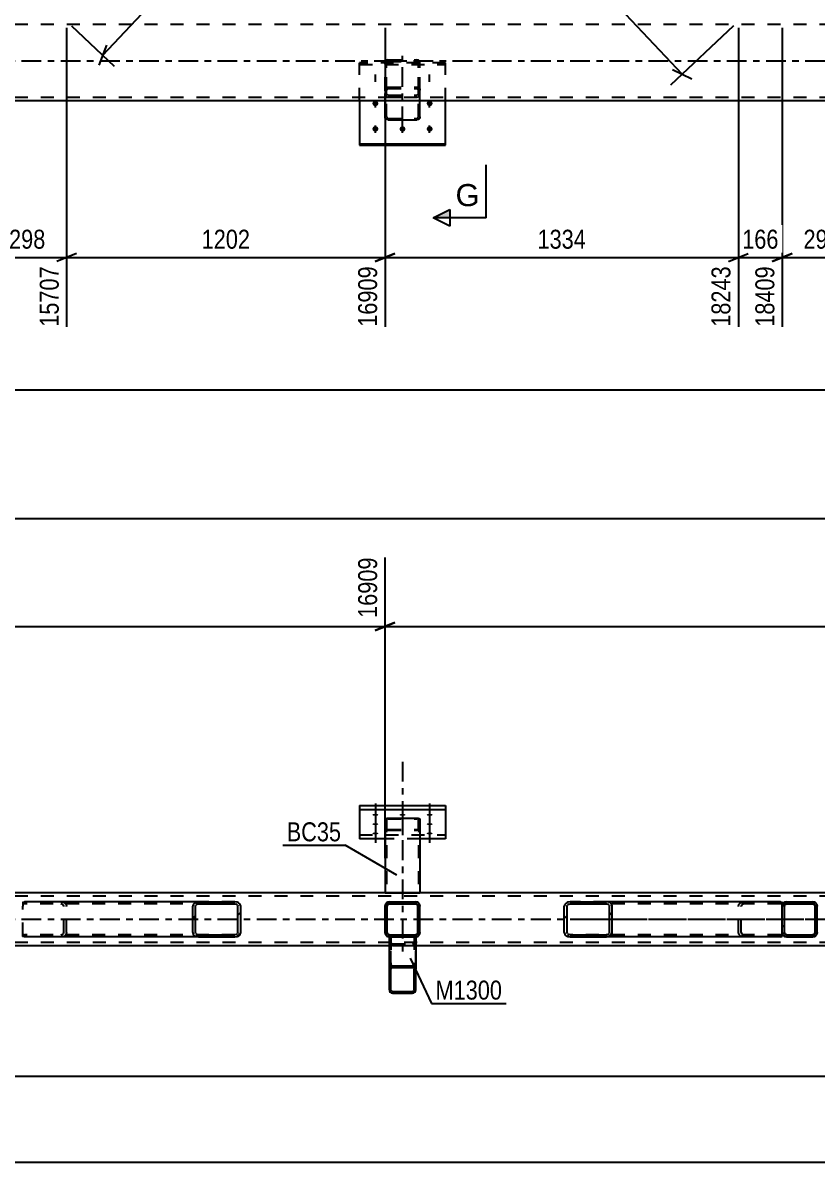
# Model space of a CAD drawing. Header units: millimetres. Extents: x -167 to 1022, y -666 to 175.
# Drawn here: x 581.6 to 701.6, y -293.9 to -121.8 of the extents above; entities that cross this region are included whole.
import ezdxf

# ---------------------------------------------------------------- set-up
doc = ezdxf.new("R2010")
doc.units = ezdxf.units.MM
doc.linetypes.add('DXK_LINE_DOT2', pattern=[3.9198, 1.9599, -1.9599])
doc.linetypes.add('DXK_LINE_DOT3', pattern=[5.9187, 2.979, -0.9799, 0.9799, -0.9799])
doc.styles.add('Arial', font='ARIAL.TTF', dxfattribs={"height": 0.2})
doc.styles.add('Arial Narrow', font='ARIALN.TTF', dxfattribs={"height": 0.2})

# ---------------------------------------------------------------- blocks, each defined once
blk = doc.blocks.new('Part-389677493-53832 - 1175')
at = {"color": 7, "linetype": 'DXK_LINE_DOT3'}
blk.add_line((639, -137.44), (639, -126.82), dxfattribs=at)
at = {"color": 7, "linetype": 'DXK_LINE_DOT2'}
for p, q in [((636.4, -127.75), (636.36, -127.94)), ((636.36, -131.99), (636.36, -127.94)), ((636.36, -127.94), (636.36, -132.54)), ((636.6, -127.94), (636.62, -127.84)), ((636.6, -131.99), (636.6, -127.94)), ((636.6, -132.54), (636.6, -127.94)), ((636.62, -127.84), (636.67, -127.76)), ((636.84, -127.43), (636.66, -127.47)), ((636.67, -127.76), (636.75, -127.71)), ((636.75, -127.71), (636.84, -127.69)), ((636.84, -127.43), (641.16, -127.43)), ((636.84, -127.69), (641.16, -127.69)), ((641.34, -127.47), (641.16, -127.43)), ((641.16, -127.69), (641.25, -127.71)), ((641.25, -127.71), (641.33, -127.76)), ((641.33, -127.76), (641.38, -127.84)), ((641.38, -127.84), (641.4, -127.94)), ((641.4, -131.99), (641.4, -127.94)), ((641.4, -132.54), (641.4, -127.94)), ((641.64, -127.94), (641.6, -127.75)), ((641.64, -131.99), (641.64, -127.94)), ((641.64, -132.54), (641.64, -127.94)), ((636.36, -131.99), (636.4, -131.81)), ((636.36, -136.05), (636.36, -131.99)), ((636.4, -131.81), (636.5, -131.67)), ((636.5, -131.67), (636.66, -131.57)), ((636.62, -131.9), (636.6, -131.99)), ((636.6, -136.05), (636.6, -131.99)), ((636.67, -131.83), (636.62, -131.9)), ((636.66, -131.57), (636.84, -131.54)), ((636.75, -131.78), (636.67, -131.83)), ((636.84, -131.76), (636.75, -131.78)), ((636.84, -131.54), (641.16, -131.54)), ((636.84, -131.76), (641.16, -131.76)), ((641.16, -131.54), (641.34, -131.57)), ((641.25, -131.78), (641.16, -131.76)), ((641.33, -131.83), (641.25, -131.78)), ((641.38, -131.9), (641.33, -131.83)), ((641.34, -131.57), (641.5, -131.67)), ((641.4, -131.99), (641.38, -131.9)), ((641.4, -136.05), (641.4, -131.99)), ((641.5, -131.67), (641.6, -131.81)), ((641.6, -131.81), (641.64, -131.99)), ((641.64, -136.05), (641.64, -131.99)), ((636.36, -133.6), (636.36, -132.54)), ((636.36, -132.54), (636.4, -132.73)), ((636.6, -136.05), (636.6, -132.54)), ((636.62, -132.64), (636.6, -132.54)), ((636.67, -132.72), (636.62, -132.64)), ((636.66, -133.01), (636.84, -133.05)), ((636.75, -132.77), (636.67, -132.72)), ((636.84, -132.79), (636.75, -132.77)), ((636.84, -132.79), (641.16, -132.79)), ((636.84, -133.05), (641.16, -133.05)), ((641.25, -132.77), (641.16, -132.79)), ((641.16, -133.05), (641.34, -133.01)), ((641.33, -132.72), (641.25, -132.77)), ((641.38, -132.64), (641.33, -132.72)), ((641.4, -132.54), (641.38, -132.64)), ((641.4, -136.05), (641.4, -132.54)), ((641.6, -132.73), (641.64, -132.54)), ((641.64, -133.6), (641.64, -132.54)), ((636.6, -136.05), (636.62, -136.13)), ((636.62, -136.13), (636.67, -136.21)), ((636.67, -136.21), (636.75, -136.25)), ((636.75, -136.25), (636.84, -136.27)), ((636.84, -136.27), (641.16, -136.27)), ((641.16, -136.27), (641.25, -136.25)), ((641.25, -136.25), (641.33, -136.21)), ((641.33, -136.21), (641.38, -136.13)), ((641.38, -136.13), (641.4, -136.05))]:
    blk.add_line(p, q, dxfattribs=at)
at = {"color": 2, "linetype": 'Continuous'}
for p, q in [((636.36, -136.05), (636.36, -133.6)), ((641.64, -136.05), (641.64, -133.6)), ((636.4, -136.22), (636.36, -136.05)), ((636.5, -136.36), (636.4, -136.22)), ((636.66, -136.46), (636.5, -136.36)), ((636.84, -136.5), (636.66, -136.46)), ((636.84, -136.5), (641.16, -136.5)), ((641.34, -136.46), (641.16, -136.5)), ((641.5, -136.36), (641.34, -136.46)), ((641.6, -136.22), (641.5, -136.36)), ((641.64, -136.05), (641.6, -136.22))]:
    blk.add_line(p, q, dxfattribs=at)
at = {"color": 7, "linetype": 'DXK_LINE_DOT2'}
for centre, start, end in [((636.86, -127.92), 114.3199, 159.2417), ((641.14, -127.92), 20.7583, 65.68), ((636.86, -132.56), 200.7583, 245.68), ((641.14, -132.56), 294.3199, 339.2417)]:
    blk.add_arc(centre, 0.496, start, end, dxfattribs=at)
blk = doc.blocks.new('Bolt-389677493-53842 - 1175')
at = {"linetype": 'Continuous'}
for points in [[(634.9, -134.43), (634.81, -134.42), (634.72, -134.39), (634.64, -134.35), (634.57, -134.29), (634.52, -134.22), (634.48, -134.14), (634.46, -134.06), (634.46, -133.97), (634.48, -133.89), (634.52, -133.81), (634.57, -133.74), (634.64, -133.68), (634.72, -133.64), (634.81, -133.61), (634.9, -133.6), (634.99, -133.61), (635.08, -133.64), (635.16, -133.68), (635.23, -133.74), (635.28, -133.81), (635.32, -133.89), (635.34, -133.97), (635.34, -134.06), (635.32, -134.14), (635.28, -134.22), (635.23, -134.29), (635.16, -134.35), (635.08, -134.39), (634.99, -134.42)], [(643.1, -134.43), (643.01, -134.42), (642.92, -134.39), (642.84, -134.35), (642.77, -134.29), (642.72, -134.22), (642.68, -134.14), (642.66, -134.06), (642.66, -133.97), (642.68, -133.89), (642.72, -133.81), (642.77, -133.74), (642.84, -133.68), (642.92, -133.64), (643.01, -133.61), (643.1, -133.6), (643.19, -133.61), (643.28, -133.64), (643.36, -133.68), (643.43, -133.74), (643.48, -133.81), (643.52, -133.89), (643.54, -133.97), (643.54, -134.06), (643.52, -134.14), (643.48, -134.22), (643.43, -134.29), (643.36, -134.35), (643.28, -134.39), (643.19, -134.42)], [(634.9, -138.28), (634.81, -138.27), (634.72, -138.25), (634.64, -138.2), (634.57, -138.15), (634.52, -138.08), (634.48, -138), (634.46, -137.91), (634.46, -137.83), (634.48, -137.74), (634.52, -137.66), (634.57, -137.59), (634.64, -137.53), (634.72, -137.49), (634.81, -137.46), (634.9, -137.46), (634.99, -137.46), (635.08, -137.49), (635.16, -137.53), (635.23, -137.59), (635.28, -137.66), (635.32, -137.74), (635.34, -137.83), (635.34, -137.91), (635.32, -138), (635.28, -138.08), (635.23, -138.15), (635.16, -138.2), (635.08, -138.25), (634.99, -138.27)], [(639, -138.28), (638.91, -138.27), (638.82, -138.25), (638.74, -138.2), (638.67, -138.15), (638.62, -138.08), (638.58, -138), (638.56, -137.91), (638.56, -137.83), (638.58, -137.74), (638.62, -137.66), (638.67, -137.59), (638.74, -137.53), (638.82, -137.49), (638.91, -137.46), (639, -137.46), (639.09, -137.46), (639.18, -137.49), (639.26, -137.53), (639.33, -137.59), (639.38, -137.66), (639.42, -137.74), (639.44, -137.83), (639.44, -137.91), (639.42, -138), (639.38, -138.08), (639.33, -138.15), (639.26, -138.2), (639.18, -138.25), (639.09, -138.27)], [(643.1, -138.28), (643.01, -138.27), (642.92, -138.25), (642.84, -138.2), (642.77, -138.15), (642.72, -138.08), (642.68, -138), (642.66, -137.91), (642.66, -137.83), (642.68, -137.74), (642.72, -137.66), (642.77, -137.59), (642.84, -137.53), (642.92, -137.49), (643.01, -137.46), (643.1, -137.46), (643.19, -137.46), (643.28, -137.49), (643.36, -137.53), (643.43, -137.59), (643.48, -137.66), (643.52, -137.74), (643.54, -137.83), (643.54, -137.91), (643.52, -138), (643.48, -138.08), (643.43, -138.15), (643.36, -138.2), (643.28, -138.25), (643.19, -138.27)]]:
    blk.add_hatch(color=1, dxfattribs=at).paths.add_polyline_path(points)
at = {"color": 1, "linetype": 'DXK_LINE_DOT2'}
for p, q in [((634.9, -130.78), (634.9, -129.64)), ((639, -130.78), (639, -129.64)), ((643.1, -130.78), (643.1, -129.64))]:
    blk.add_line(p, q, dxfattribs=at)
at = {"color": 1, "linetype": 'Continuous'}
for p, q in [((634.9, -134.63), (634.9, -133.5)), ((643.1, -134.63), (643.1, -133.5)), ((634.9, -138.48), (634.9, -137.35)), ((639, -138.48), (639, -137.35)), ((643.1, -138.48), (643.1, -137.35))]:
    blk.add_line(p, q, dxfattribs=at)
blk = doc.blocks.new('Part-389677493-1498 - 1175')
at = {"color": 7, "linetype": 'DXK_LINE_DOT2'}
for p, q in [((798, -122.08), (-40, -122.08)), ((798, -133.12), (-40, -133.12))]:
    blk.add_line(p, q, dxfattribs=at)
at = {"color": 7, "linetype": 'DXK_LINE_DOT3'}
blk.add_line((-40, -127.6), (798, -127.6), dxfattribs=at)
at = {"color": 2, "linetype": 'Continuous'}
blk.add_line((793.2, -133.6), (235.15, -133.6), dxfattribs=at)
blk = doc.blocks.new('Part-389677493-53833 - 1175')
at = {"color": 7, "linetype": 'DXK_LINE_DOT2'}
for p, q in [((645.5, -127.91), (632.5, -127.91)), ((632.5, -127.91), (632.5, -128.13)), ((632.5, -133.6), (632.5, -127.91)), ((632.5, -128.13), (645.5, -128.13)), ((645.5, -128.13), (645.5, -127.91)), ((645.5, -133.6), (645.5, -127.91))]:
    blk.add_line(p, q, dxfattribs=at)
at = {"color": 2, "linetype": 'Continuous'}
for p, q in [((632.5, -133.6), (632.5, -140.34)), ((645.5, -140.34), (645.5, -133.6)), ((632.5, -140.12), (645.5, -140.12)), ((632.5, -140.34), (645.5, -140.34))]:
    blk.add_line(p, q, dxfattribs=at)
blk = doc.blocks.new('Part-389677493-41470 - 41460')
at = {"linetype": 'Continuous'}
h = blk.add_hatch(dxfattribs=at)
h.set_pattern_fill('', scale=0.7, style=0, pattern_type=0)
h.set_pattern_definition([(45, (614.019, -259.805), (-1.57154, 1.57154), [])])
h.paths.add_polyline_path([(613.68, -259.85), (614.02, -259.8), (614.3, -259.67), (614.49, -259.46), (614.56, -259.21), (614.56, -255.21), (614.49, -254.97), (614.3, -254.76), (614.02, -254.62), (613.68, -254.57), (608.19, -254.57), (607.86, -254.62), (607.57, -254.76), (607.38, -254.97), (607.31, -255.21), (607.31, -259.21), (607.38, -259.46), (607.57, -259.67), (607.86, -259.8), (608.19, -259.85)])
h.paths.add_polyline_path([(608.02, -259.51), (607.88, -259.44), (607.79, -259.34), (607.75, -259.21), (607.75, -255.21), (607.79, -255.09), (607.88, -254.99), (608.02, -254.92), (608.19, -254.89), (613.68, -254.89), (613.85, -254.92), (613.99, -254.99), (614.09, -255.09), (614.12, -255.21), (614.12, -259.21), (614.09, -259.34), (613.99, -259.44), (613.85, -259.51), (613.68, -259.53), (608.19, -259.53)])
at = {"color": 2, "linetype": 'Continuous'}
for p, q in [((581.64, -254.61), (581.9, -254.57)), ((581.64, -254.61), (581.64, -255.21)), ((608.19, -254.57), (581.9, -254.57)), ((608.19, -254.57), (607.86, -254.62)), ((608.19, -254.57), (613.68, -254.57)), ((614.02, -254.62), (613.68, -254.57)), ((607.38, -254.97), (607.31, -255.21)), ((607.31, -259.21), (607.31, -255.21)), ((607.75, -255.21), (607.79, -255.09)), ((607.75, -259.21), (607.75, -255.21)), ((608.02, -254.92), (608.19, -254.89)), ((608.19, -254.89), (613.68, -254.89)), ((613.68, -254.89), (613.85, -254.92)), ((614.09, -255.09), (614.12, -255.21)), ((614.12, -259.21), (614.12, -255.21)), ((614.56, -255.21), (614.49, -254.97)), ((614.56, -259.21), (614.56, -255.21)), ((581.64, -259.8), (581.64, -259.21)), ((607.31, -259.21), (607.38, -259.46)), ((607.79, -259.34), (607.75, -259.21)), ((608.19, -259.53), (608.02, -259.51)), ((608.19, -259.53), (613.68, -259.53)), ((613.85, -259.51), (613.68, -259.53)), ((614.12, -259.21), (614.09, -259.34)), ((614.49, -259.46), (614.56, -259.21)), ((581.64, -259.82), (581.64, -259.8)), ((581.9, -259.85), (581.64, -259.82)), ((608.19, -259.85), (581.9, -259.85)), ((607.86, -259.8), (608.19, -259.85)), ((608.19, -259.85), (613.68, -259.85)), ((613.68, -259.85), (614.02, -259.8))]:
    blk.add_line(p, q, dxfattribs=at)
at = {"color": 7, "linetype": 'DXK_LINE_DOT2'}
for p, q in [((581.64, -254.61), (581.64, -254.96)), ((587.39, -254.57), (587.73, -254.62)), ((613.68, -254.57), (608.19, -254.57)), ((581.73, -254.92), (581.64, -254.96)), ((581.64, -259.67), (581.64, -255.21)), ((581.9, -254.89), (581.73, -254.92)), ((613.68, -254.89), (581.9, -254.89)), ((587.56, -254.92), (587.39, -254.89)), ((587.83, -255.21), (587.8, -255.09)), ((587.83, -259.21), (587.83, -255.21)), ((588.2, -254.97), (588.27, -255.21)), ((588.27, -259.21), (588.27, -255.21)), ((581.64, -259.47), (581.73, -259.51)), ((581.73, -259.51), (581.9, -259.53)), ((613.68, -259.53), (581.9, -259.53)), ((587.39, -259.53), (587.56, -259.51)), ((587.8, -259.34), (587.83, -259.21)), ((588.27, -259.21), (588.2, -259.46)), ((587.73, -259.8), (587.39, -259.85)), ((613.68, -259.85), (608.19, -259.85))]:
    blk.add_line(p, q, dxfattribs=at)
for centre, radius, start, end in [((587.52, -255.4), 0.802, 32.4104, 75.4453), ((587.46, -255.31), 0.401, 32.4104, 75.4453), ((587.46, -259.12), 0.401, 284.5547, 327.5896), ((587.52, -259.03), 0.802, 284.5547, 327.5896)]:
    blk.add_arc(centre, radius, start, end, dxfattribs=at)
at = {"color": 2, "linetype": 'Continuous'}
for centre, radius, start, end in [((608.06, -255.4), 0.802, 104.5547, 147.5896), ((613.82, -255.4), 0.802, 32.4104, 75.4453), ((608.12, -255.31), 0.401, 104.5547, 147.5896), ((613.75, -255.31), 0.401, 32.4104, 75.4453), ((608.06, -259.03), 0.802, 212.4104, 255.4453), ((608.12, -259.12), 0.401, 212.4104, 255.4453), ((613.75, -259.12), 0.401, 284.5547, 327.5896), ((613.82, -259.03), 0.802, 284.5547, 327.5896)]:
    blk.add_arc(centre, radius, start, end, dxfattribs=at)
blk = doc.blocks.new('Part-389677493-41483 - 41460')
at = {"linetype": 'Continuous'}
h = blk.add_hatch(dxfattribs=at)
h.set_pattern_fill('', scale=0.7, style=0, pattern_type=0)
h.set_pattern_definition([(45, (701.2462, -259.805), (-1.57154, 1.57154), [])])
h.paths.add_polyline_path([(701, -259.85), (701.25, -259.8), (701.45, -259.67), (701.59, -259.46), (701.64, -259.21), (701.64, -255.21), (701.59, -254.97), (701.45, -254.76), (701.25, -254.62), (701, -254.57), (697, -254.57), (696.76, -254.62), (696.55, -254.76), (696.41, -254.97), (696.36, -255.21), (696.36, -259.21), (696.41, -259.46), (696.55, -259.67), (696.76, -259.8), (697, -259.85)])
h.paths.add_polyline_path([(696.88, -259.51), (696.78, -259.44), (696.71, -259.34), (696.68, -259.21), (696.68, -255.21), (696.71, -255.09), (696.78, -254.99), (696.88, -254.92), (697, -254.89), (701, -254.89), (701.12, -254.92), (701.23, -254.99), (701.3, -255.09), (701.32, -255.21), (701.32, -259.21), (701.3, -259.34), (701.23, -259.44), (701.12, -259.51), (701, -259.53), (697, -259.53)])
at = {"color": 7, "linetype": 'DXK_LINE_DOT2'}
for p, q in [((696.76, -254.62), (697, -254.57)), ((697, -254.57), (701, -254.57)), ((701, -254.57), (701.25, -254.62)), ((696.36, -255.21), (696.41, -254.97)), ((696.36, -259.21), (696.36, -255.21)), ((696.71, -255.09), (696.68, -255.21)), ((696.68, -259.21), (696.68, -255.21)), ((697, -254.89), (696.88, -254.92)), ((697, -254.89), (701, -254.89)), ((701.12, -254.92), (701, -254.89)), ((701.32, -255.21), (701.3, -255.09)), ((701.32, -259.21), (701.32, -255.21)), ((701.59, -254.97), (701.64, -255.21)), ((701.64, -259.21), (701.64, -255.21)), ((696.41, -259.46), (696.36, -259.21)), ((696.68, -259.21), (696.71, -259.34)), ((696.88, -259.51), (697, -259.53)), ((697, -259.53), (701, -259.53)), ((701, -259.53), (701.12, -259.51)), ((701.3, -259.34), (701.32, -259.21)), ((701.64, -259.21), (701.59, -259.46)), ((697, -259.85), (696.76, -259.8)), ((697, -259.85), (701, -259.85)), ((701.25, -259.8), (701, -259.85))]:
    blk.add_line(p, q, dxfattribs=at)
at = {"color": 2, "linetype": 'Continuous'}
for p, q in [((697, -254.57), (696.76, -254.62)), ((697, -254.57), (701, -254.57)), ((701.25, -254.62), (701, -254.57)), ((696.41, -254.97), (696.36, -255.21)), ((696.36, -259.21), (696.36, -255.21)), ((696.68, -255.21), (696.71, -255.09)), ((696.68, -259.21), (696.68, -255.21)), ((696.88, -254.92), (697, -254.89)), ((697, -254.89), (701, -254.89)), ((701, -254.89), (701.12, -254.92)), ((701.3, -255.09), (701.32, -255.21)), ((701.32, -259.21), (701.32, -255.21)), ((701.64, -255.21), (701.59, -254.97)), ((701.64, -259.21), (701.64, -255.21)), ((696.36, -259.21), (696.41, -259.46)), ((696.71, -259.34), (696.68, -259.21)), ((697, -259.53), (696.88, -259.51)), ((697, -259.53), (701, -259.53)), ((701.12, -259.51), (701, -259.53)), ((701.32, -259.21), (701.3, -259.34)), ((701.59, -259.46), (701.64, -259.21)), ((696.76, -259.8), (697, -259.85)), ((697, -259.85), (701, -259.85)), ((701, -259.85), (701.25, -259.8))]:
    blk.add_line(p, q, dxfattribs=at)
at = {"color": 7, "linetype": 'DXK_LINE_DOT2'}
for centre, radius, start, end in [((697, -255.21), 0.64, 112.5, 157.5), ((701, -255.21), 0.64, 22.5, 67.5), ((697, -255.21), 0.32, 112.5, 157.5), ((701, -255.21), 0.32, 22.5, 67.5), ((697, -259.21), 0.64, 202.5, 247.5), ((697, -259.21), 0.32, 202.5, 247.5), ((701, -259.21), 0.32, 292.5, 337.5), ((701, -259.21), 0.64, 292.5, 337.5)]:
    blk.add_arc(centre, radius, start, end, dxfattribs=at)
at = {"color": 2, "linetype": 'Continuous'}
for centre, radius, start, end in [((697, -255.21), 0.64, 112.5, 157.5), ((701, -255.21), 0.64, 22.5, 67.5), ((697, -255.21), 0.32, 112.5, 157.5), ((701, -255.21), 0.32, 22.5, 67.5), ((697, -259.21), 0.64, 202.5, 247.5), ((697, -259.21), 0.32, 202.5, 247.5), ((701, -259.21), 0.32, 292.5, 337.5), ((701, -259.21), 0.64, 292.5, 337.5)]:
    blk.add_arc(centre, radius, start, end, dxfattribs=at)
blk = doc.blocks.new('Part-389677493-41490 - 41460')
at = {"linetype": 'Continuous'}
h = blk.add_hatch(dxfattribs=at)
h.set_pattern_fill('', scale=0.7, style=0, pattern_type=0)
h.set_pattern_definition([(45, (670.147, -259.805), (-1.57154, 1.57154), [])])
h.paths.add_polyline_path([(669.81, -259.85), (670.15, -259.8), (670.43, -259.67), (670.62, -259.46), (670.69, -259.21), (670.69, -255.21), (670.62, -254.97), (670.43, -254.76), (670.15, -254.62), (669.81, -254.57), (664.32, -254.57), (663.98, -254.62), (663.7, -254.76), (663.51, -254.97), (663.44, -255.21), (663.44, -259.21), (663.51, -259.46), (663.7, -259.67), (663.98, -259.8), (664.32, -259.85)])
h.paths.add_polyline_path([(664.15, -259.51), (664.01, -259.44), (663.91, -259.34), (663.88, -259.21), (663.88, -255.21), (663.91, -255.09), (664.01, -254.99), (664.15, -254.92), (664.32, -254.89), (669.81, -254.89), (669.98, -254.92), (670.12, -254.99), (670.22, -255.09), (670.25, -255.21), (670.25, -259.21), (670.22, -259.34), (670.12, -259.44), (669.98, -259.51), (669.81, -259.53), (664.32, -259.53)])
at = {"color": 2, "linetype": 'Continuous'}
for p, q in [((664.32, -254.57), (663.98, -254.62)), ((664.32, -254.57), (669.81, -254.57)), ((696.1, -254.57), (669.81, -254.57)), ((670.15, -254.62), (669.81, -254.57)), ((696.1, -254.57), (696.36, -254.61)), ((696.36, -254.61), (696.36, -254.62)), ((696.36, -254.62), (696.36, -254.76)), ((663.51, -254.97), (663.44, -255.21)), ((663.44, -259.21), (663.44, -255.21)), ((663.88, -255.21), (663.91, -255.09)), ((663.88, -259.21), (663.88, -255.21)), ((664.15, -254.92), (664.32, -254.89)), ((664.32, -254.89), (669.81, -254.89)), ((669.81, -254.89), (669.98, -254.92)), ((670.22, -255.09), (670.25, -255.21)), ((670.25, -259.21), (670.25, -255.21)), ((670.69, -255.21), (670.62, -254.97)), ((670.69, -259.21), (670.69, -255.21)), ((696.36, -254.76), (696.36, -255.21)), ((663.44, -259.21), (663.51, -259.46)), ((663.91, -259.34), (663.88, -259.21)), ((664.32, -259.53), (664.15, -259.51)), ((664.32, -259.53), (669.81, -259.53)), ((669.98, -259.51), (669.81, -259.53)), ((670.25, -259.21), (670.22, -259.34)), ((670.62, -259.46), (670.69, -259.21)), ((696.36, -259.82), (696.36, -259.21)), ((663.98, -259.8), (664.32, -259.85)), ((664.32, -259.85), (669.81, -259.85)), ((669.81, -259.85), (670.15, -259.8)), ((696.1, -259.85), (669.81, -259.85)), ((696.1, -259.85), (696.36, -259.82))]:
    blk.add_line(p, q, dxfattribs=at)
at = {"color": 7, "linetype": 'DXK_LINE_DOT2'}
for p, q in [((669.81, -254.57), (664.32, -254.57)), ((690.28, -254.62), (690.61, -254.57)), ((696.1, -254.89), (664.32, -254.89)), ((689.73, -255.21), (689.8, -254.97)), ((689.73, -259.21), (689.73, -255.21)), ((690.21, -255.09), (690.17, -255.21)), ((690.17, -259.21), (690.17, -255.21)), ((690.61, -254.89), (690.45, -254.92)), ((696.27, -254.92), (696.1, -254.89)), ((696.36, -254.96), (696.27, -254.92)), ((696.36, -254.76), (696.36, -254.96)), ((696.36, -259.21), (696.36, -254.97)), ((696.1, -259.53), (664.32, -259.53)), ((689.8, -259.46), (689.73, -259.21)), ((690.17, -259.21), (690.21, -259.34)), ((690.45, -259.51), (690.61, -259.53)), ((696.1, -259.53), (696.27, -259.51)), ((696.27, -259.51), (696.36, -259.47)), ((669.81, -259.85), (664.32, -259.85)), ((690.61, -259.85), (690.28, -259.8))]:
    blk.add_line(p, q, dxfattribs=at)
at = {"color": 7, "linetype": 'DXK_LINE_DOT3'}
blk.add_line((667.07, -257.21), (700.21, -257.21), dxfattribs=at)
at = {"color": 2, "linetype": 'Continuous'}
for centre, radius, start, end in [((664.19, -255.4), 0.802, 104.5547, 147.5896), ((669.95, -255.4), 0.802, 32.4104, 75.4453), ((664.25, -255.31), 0.401, 104.5547, 147.5896), ((669.88, -255.31), 0.401, 32.4104, 75.4453), ((664.19, -259.03), 0.802, 212.4104, 255.4453), ((664.25, -259.12), 0.401, 212.4104, 255.4453), ((669.88, -259.12), 0.401, 284.5547, 327.5896), ((669.95, -259.03), 0.802, 284.5547, 327.5896)]:
    blk.add_arc(centre, radius, start, end, dxfattribs=at)
at = {"color": 7, "linetype": 'DXK_LINE_DOT2'}
for centre, radius, start, end in [((690.48, -255.4), 0.802, 104.5547, 147.5896), ((690.55, -255.31), 0.401, 104.5547, 147.5896), ((690.48, -259.03), 0.802, 212.4104, 255.4453), ((690.55, -259.12), 0.401, 212.4104, 255.4453)]:
    blk.add_arc(centre, radius, start, end, dxfattribs=at)
blk = doc.blocks.new('Part-389677493-41557 - 41460')
at = {"linetype": 'Continuous'}
h = blk.add_hatch(dxfattribs=at)
h.set_pattern_fill('', scale=0.7, style=0, pattern_type=0)
h.set_pattern_definition([(45, (641.2454, -259.805), (-1.57154, 1.57154), [])])
h.paths.add_polyline_path([(641, -259.85), (641.25, -259.8), (641.45, -259.67), (641.59, -259.46), (641.64, -259.21), (641.64, -255.21), (641.59, -254.97), (641.45, -254.76), (641.25, -254.62), (641, -254.57), (637, -254.57), (636.76, -254.62), (636.55, -254.76), (636.41, -254.97), (636.36, -255.21), (636.36, -259.21), (636.41, -259.46), (636.55, -259.67), (636.76, -259.8), (637, -259.85)])
h.paths.add_polyline_path([(636.88, -259.51), (636.77, -259.44), (636.7, -259.34), (636.68, -259.21), (636.68, -255.21), (636.7, -255.09), (636.77, -254.99), (636.88, -254.92), (637, -254.89), (641, -254.89), (641.12, -254.92), (641.23, -254.99), (641.3, -255.09), (641.32, -255.21), (641.32, -259.21), (641.3, -259.34), (641.23, -259.44), (641.12, -259.51), (641, -259.53), (637, -259.53)])
at = {"color": 7, "linetype": 'DXK_LINE_DOT2'}
for p, q in [((636.76, -254.62), (637, -254.57)), ((637, -254.57), (641, -254.57)), ((641, -254.57), (641.25, -254.62)), ((636.36, -255.21), (636.41, -254.97)), ((636.36, -259.21), (636.36, -255.21)), ((636.7, -255.09), (636.68, -255.21)), ((636.68, -259.21), (636.68, -255.21)), ((637, -254.89), (636.88, -254.92)), ((637, -254.89), (641, -254.89)), ((641.12, -254.92), (641, -254.89)), ((641.32, -255.21), (641.3, -255.09)), ((641.32, -259.21), (641.32, -255.21)), ((641.59, -254.97), (641.64, -255.21)), ((641.64, -259.21), (641.64, -255.21)), ((636.41, -259.46), (636.36, -259.21)), ((636.68, -259.21), (636.7, -259.34)), ((636.88, -259.51), (637, -259.53)), ((637, -259.53), (641, -259.53)), ((641, -259.53), (641.12, -259.51)), ((641.3, -259.34), (641.32, -259.21)), ((641.64, -259.21), (641.59, -259.46)), ((637, -259.85), (636.76, -259.8)), ((641, -259.85), (637, -259.85)), ((641.25, -259.8), (641, -259.85))]:
    blk.add_line(p, q, dxfattribs=at)
at = {"color": 2, "linetype": 'Continuous'}
for p, q in [((637, -254.57), (636.76, -254.62)), ((637, -254.57), (641, -254.57)), ((641.25, -254.62), (641, -254.57)), ((636.41, -254.97), (636.36, -255.21)), ((636.36, -259.21), (636.36, -255.21)), ((636.68, -255.21), (636.7, -255.09)), ((636.68, -259.21), (636.68, -255.21)), ((636.88, -254.92), (637, -254.89)), ((637, -254.89), (641, -254.89)), ((641, -254.89), (641.12, -254.92)), ((641.3, -255.09), (641.32, -255.21)), ((641.32, -259.21), (641.32, -255.21)), ((641.64, -255.21), (641.59, -254.97)), ((641.64, -259.21), (641.64, -255.21)), ((636.36, -259.21), (636.41, -259.46)), ((636.7, -259.34), (636.68, -259.21)), ((637, -259.53), (636.88, -259.51)), ((637, -259.53), (641, -259.53)), ((641.12, -259.51), (641, -259.53)), ((641.32, -259.21), (641.3, -259.34)), ((641.59, -259.46), (641.64, -259.21)), ((636.76, -259.8), (637, -259.85)), ((637, -259.85), (641, -259.85)), ((641, -259.85), (641.25, -259.8))]:
    blk.add_line(p, q, dxfattribs=at)
at = {"color": 7, "linetype": 'DXK_LINE_DOT2'}
for centre, radius, start, end in [((637, -255.21), 0.64, 112.5, 157.5), ((641, -255.21), 0.64, 22.5, 67.5), ((637, -255.21), 0.32, 112.5, 157.5), ((641, -255.21), 0.32, 22.5, 67.5), ((637, -259.21), 0.64, 202.5, 247.5), ((637, -259.21), 0.32, 202.5, 247.5), ((641, -259.21), 0.32, 292.5, 337.5), ((641, -259.21), 0.64, 292.5, 337.5)]:
    blk.add_arc(centre, radius, start, end, dxfattribs=at)
at = {"color": 2, "linetype": 'Continuous'}
for centre, radius, start, end in [((637, -255.21), 0.64, 112.5, 157.5), ((641, -255.21), 0.64, 22.5, 67.5), ((637, -255.21), 0.32, 112.5, 157.5), ((641, -255.21), 0.32, 22.5, 67.5), ((637, -259.21), 0.64, 202.5, 247.5), ((637, -259.21), 0.32, 202.5, 247.5), ((641, -259.21), 0.32, 292.5, 337.5), ((641, -259.21), 0.64, 292.5, 337.5)]:
    blk.add_arc(centre, radius, start, end, dxfattribs=at)
blk = doc.blocks.new('Part-389677493-41572 - 41460')
at = {"color": 7, "linetype": 'DXK_LINE_DOT2'}
for p, q in [((798, -253.69), (-40, -253.69)), ((798, -260.73), (-40, -260.73)), ((641.01, -261.21), (637.01, -261.21))]:
    blk.add_line(p, q, dxfattribs=at)
at = {"color": 2, "linetype": 'Continuous'}
for p, q in [((793.2, -253.21), (-35.2, -253.21)), ((637.01, -261.21), (461, -261.21)), ((793.2, -261.21), (641.01, -261.21))]:
    blk.add_line(p, q, dxfattribs=at)
at = {"color": 7, "linetype": 'DXK_LINE_DOT3'}
blk.add_line((-40, -257.21), (798, -257.21), dxfattribs=at)
blk = doc.blocks.new('Part-389677493-53855 - 41460')
at = {"color": 7, "linetype": 'DXK_LINE_DOT3'}
blk.add_line((639, -233.44), (639, -262.61), dxfattribs=at)
at = {"color": 2, "linetype": 'Continuous'}
for p, q in [((636.36, -242.1), (636.4, -242.04)), ((636.36, -242.1), (636.36, -253.21)), ((636.4, -242.04), (636.5, -241.98)), ((636.5, -241.98), (636.66, -241.95)), ((636.66, -241.95), (636.84, -241.94)), ((636.84, -241.94), (641.16, -241.94)), ((641.16, -241.94), (641.34, -241.95)), ((641.34, -241.95), (641.5, -241.98)), ((641.5, -241.98), (641.6, -242.04)), ((641.6, -242.04), (641.64, -242.1)), ((641.64, -242.1), (641.64, -253.21)), ((636.36, -253.21), (641.64, -253.21))]:
    blk.add_line(p, q, dxfattribs=at)
at = {"color": 7, "linetype": 'DXK_LINE_DOT2'}
for p, q in [((636.36, -243.58), (636.36, -242.1)), ((636.62, -242.07), (636.6, -242.1)), ((636.6, -243.58), (636.6, -242.1)), ((636.6, -242.1), (636.6, -253.21)), ((636.67, -242.04), (636.62, -242.07)), ((636.75, -242.02), (636.67, -242.04)), ((636.84, -242.02), (636.75, -242.02)), ((636.84, -242.02), (641.16, -242.02)), ((641.25, -242.02), (641.16, -242.02)), ((641.33, -242.04), (641.25, -242.02)), ((641.38, -242.07), (641.33, -242.04)), ((641.4, -242.1), (641.38, -242.07)), ((641.4, -243.58), (641.4, -242.1)), ((641.4, -242.1), (641.4, -253.21)), ((641.64, -243.58), (641.64, -242.1)), ((636.4, -243.64), (636.36, -243.58)), ((636.5, -243.69), (636.4, -243.64)), ((636.66, -243.73), (636.5, -243.69)), ((636.6, -243.58), (636.62, -243.61)), ((636.62, -243.61), (636.67, -243.63)), ((636.84, -243.74), (636.66, -243.73)), ((636.67, -243.63), (636.75, -243.65)), ((636.75, -243.65), (636.84, -243.66)), ((636.84, -243.66), (641.16, -243.66)), ((636.84, -243.74), (641.16, -243.74)), ((641.16, -243.66), (641.25, -243.65)), ((641.34, -243.73), (641.16, -243.74)), ((641.25, -243.65), (641.33, -243.63)), ((641.33, -243.63), (641.34, -243.63)), ((641.34, -243.63), (641.38, -243.61)), ((641.5, -243.69), (641.34, -243.73)), ((641.38, -243.61), (641.4, -243.58)), ((641.6, -243.64), (641.5, -243.69)), ((641.64, -243.58), (641.6, -243.64)), ((641.38, -253.21), (641.34, -253.21)), ((641.38, -253.21), (641.34, -253.21)), ((641.4, -253.21), (641.38, -253.21)), ((641.38, -253.21), (641.4, -253.21))]:
    blk.add_line(p, q, dxfattribs=at)
blk = doc.blocks.new('Part-389677493-53856 - 41460')
at = {"color": 2, "linetype": 'Continuous'}
for p, q in [((632.5, -240.01), (645.5, -240.01)), ((632.5, -240.01), (632.5, -245.06)), ((632.5, -240.61), (645.5, -240.61)), ((645.5, -240.01), (645.5, -245.06)), ((636.36, -245.06), (632.5, -245.06)), ((645.5, -245.06), (641.64, -245.06))]:
    blk.add_line(p, q, dxfattribs=at)
at = {"color": 7, "linetype": 'DXK_LINE_DOT2'}
for p, q in [((632.5, -244.46), (645.5, -244.46)), ((636.4, -245.06), (636.36, -245.06)), ((641.64, -245.06), (636.4, -245.06))]:
    blk.add_line(p, q, dxfattribs=at)
blk = doc.blocks.new('Bolt-389677493-53865 - 41460')
at = {"linetype": 'Continuous'}
for points in [[(634.9, -241.29), (634.99, -241.29), (635.08, -241.3), (635.16, -241.31), (635.23, -241.33), (635.28, -241.36), (635.32, -241.39), (635.34, -241.42), (635.34, -241.45), (635.32, -241.48), (635.28, -241.51), (635.23, -241.54), (635.16, -241.56), (635.08, -241.57), (634.99, -241.58), (634.9, -241.59), (634.81, -241.58), (634.72, -241.57), (634.64, -241.56), (634.57, -241.54), (634.52, -241.51), (634.48, -241.48), (634.46, -241.45), (634.46, -241.42), (634.48, -241.39), (634.52, -241.36), (634.57, -241.33), (634.64, -241.31), (634.72, -241.3), (634.81, -241.29)], [(639, -241.29), (639.09, -241.29), (639.18, -241.3), (639.26, -241.31), (639.33, -241.33), (639.38, -241.36), (639.42, -241.39), (639.44, -241.42), (639.44, -241.45), (639.42, -241.48), (639.38, -241.51), (639.33, -241.54), (639.26, -241.56), (639.18, -241.57), (639.09, -241.58), (639, -241.59), (638.91, -241.58), (638.82, -241.57), (638.74, -241.56), (638.67, -241.54), (638.62, -241.51), (638.58, -241.48), (638.56, -241.45), (638.56, -241.42), (638.58, -241.39), (638.62, -241.36), (638.67, -241.33), (638.74, -241.31), (638.82, -241.3), (638.91, -241.29)], [(643.1, -241.29), (643.19, -241.29), (643.28, -241.3), (643.36, -241.31), (643.43, -241.33), (643.48, -241.36), (643.52, -241.39), (643.54, -241.42), (643.54, -241.45), (643.52, -241.48), (643.48, -241.51), (643.43, -241.54), (643.36, -241.56), (643.28, -241.57), (643.19, -241.58), (643.1, -241.59), (643.01, -241.58), (642.92, -241.57), (642.84, -241.56), (642.77, -241.54), (642.72, -241.51), (642.68, -241.48), (642.66, -241.45), (642.66, -241.42), (642.68, -241.39), (642.72, -241.36), (642.77, -241.33), (642.84, -241.31), (642.92, -241.3), (643.01, -241.29)], [(634.9, -242.69), (634.99, -242.69), (635.08, -242.7), (635.16, -242.72), (635.23, -242.74), (635.28, -242.76), (635.32, -242.79), (635.34, -242.82), (635.34, -242.85), (635.32, -242.88), (635.28, -242.91), (635.23, -242.94), (635.16, -242.96), (635.08, -242.98), (634.99, -242.99), (634.9, -242.99), (634.81, -242.99), (634.72, -242.98), (634.64, -242.96), (634.57, -242.94), (634.52, -242.91), (634.48, -242.88), (634.46, -242.85), (634.46, -242.82), (634.48, -242.79), (634.52, -242.76), (634.57, -242.74), (634.64, -242.72), (634.72, -242.7), (634.81, -242.69)], [(634.9, -244.09), (634.99, -244.09), (635.08, -244.1), (635.16, -244.12), (635.23, -244.14), (635.28, -244.16), (635.32, -244.19), (635.34, -244.22), (635.34, -244.26), (635.32, -244.29), (635.28, -244.32), (635.23, -244.34), (635.16, -244.36), (635.08, -244.38), (634.99, -244.39), (634.9, -244.39), (634.81, -244.39), (634.72, -244.38), (634.64, -244.36), (634.57, -244.34), (634.52, -244.32), (634.48, -244.29), (634.46, -244.26), (634.46, -244.22), (634.48, -244.19), (634.52, -244.16), (634.57, -244.14), (634.64, -244.12), (634.72, -244.1), (634.81, -244.09)], [(643.1, -242.69), (643.19, -242.69), (643.28, -242.7), (643.36, -242.72), (643.43, -242.74), (643.48, -242.76), (643.52, -242.79), (643.54, -242.82), (643.54, -242.85), (643.52, -242.88), (643.48, -242.91), (643.43, -242.94), (643.36, -242.96), (643.28, -242.98), (643.19, -242.99), (643.1, -242.99), (643.01, -242.99), (642.92, -242.98), (642.84, -242.96), (642.77, -242.94), (642.72, -242.91), (642.68, -242.88), (642.66, -242.85), (642.66, -242.82), (642.68, -242.79), (642.72, -242.76), (642.77, -242.74), (642.84, -242.72), (642.92, -242.7), (643.01, -242.69)], [(643.1, -244.09), (643.19, -244.09), (643.28, -244.1), (643.36, -244.12), (643.43, -244.14), (643.48, -244.16), (643.52, -244.19), (643.54, -244.22), (643.54, -244.26), (643.52, -244.29), (643.48, -244.32), (643.43, -244.34), (643.36, -244.36), (643.28, -244.38), (643.19, -244.39), (643.1, -244.39), (643.01, -244.39), (642.92, -244.38), (642.84, -244.36), (642.77, -244.34), (642.72, -244.32), (642.68, -244.29), (642.66, -244.26), (642.66, -244.22), (642.68, -244.19), (642.72, -244.16), (642.77, -244.14), (642.84, -244.12), (642.92, -244.1), (643.01, -244.09)]]:
    blk.add_hatch(color=1, dxfattribs=at).paths.add_polyline_path(points)
at = {"color": 1, "linetype": 'Continuous'}
for p, q in [((634.9, -239.74), (634.9, -242.86)), ((639, -239.74), (639, -242.86)), ((643.1, -239.74), (643.1, -242.86)), ((634.9, -241.15), (634.9, -244.27)), ((634.9, -242.55), (634.9, -245.67)), ((643.1, -241.15), (643.1, -244.27)), ((643.1, -242.55), (643.1, -245.67))]:
    blk.add_line(p, q, dxfattribs=at)
at = {"color": 1, "linetype": 'DXK_LINE_DOT2'}
blk.add_line((639, -242.55), (639, -245.67), dxfattribs=at)
blk = doc.blocks.new('Part-389677493-63047 - 41460')
at = {"linetype": 'Continuous'}
h = blk.add_hatch(dxfattribs=at)
h.set_pattern_fill('', scale=0.7, style=0, pattern_type=0)
h.set_pattern_definition([(45, (640.716, -268.3249), (-1.57154, 1.57154), [])])
h.paths.add_polyline_path([(640.53, -268.36), (640.72, -268.32), (640.87, -268.22), (640.98, -268.06), (641.01, -267.87), (641.01, -264.73), (640.98, -264.54), (640.87, -264.38), (640.72, -264.27), (640.53, -264.23), (637.49, -264.23), (637.31, -264.27), (637.15, -264.38), (637.05, -264.54), (637.01, -264.73), (637.01, -267.87), (637.05, -268.06), (637.15, -268.22), (637.31, -268.32), (637.49, -268.36)])
h.paths.add_polyline_path([(637.4, -268.1), (637.32, -268.04), (637.27, -267.96), (637.25, -267.87), (637.25, -264.73), (637.27, -264.63), (637.32, -264.55), (637.4, -264.5), (637.49, -264.48), (640.53, -264.48), (640.62, -264.5), (640.7, -264.55), (640.75, -264.63), (640.77, -264.73), (640.77, -267.87), (640.75, -267.96), (640.7, -268.04), (640.62, -268.1), (640.53, -268.11), (637.49, -268.11)])
at = {"color": 2, "linetype": 'Continuous'}
for p, q in [((637.01, -264.73), (637.01, -259.85)), ((641.01, -259.85), (641, -259.85)), ((641.01, -259.85), (641.01, -259.85)), ((641.01, -259.85), (641.01, -264.73)), ((637.05, -264.54), (637.01, -264.73)), ((637.01, -267.87), (637.01, -264.73)), ((637.25, -264.73), (637.27, -264.63)), ((637.25, -267.87), (637.25, -264.73)), ((637.27, -264.63), (637.32, -264.55)), ((637.49, -264.23), (637.31, -264.27)), ((637.32, -264.55), (637.4, -264.5)), ((637.4, -264.5), (637.49, -264.48)), ((637.49, -264.23), (640.53, -264.23)), ((637.49, -264.48), (640.53, -264.48)), ((640.72, -264.27), (640.53, -264.23)), ((640.53, -264.48), (640.62, -264.5)), ((640.62, -264.5), (640.7, -264.55)), ((640.7, -264.55), (640.75, -264.63)), ((640.75, -264.63), (640.77, -264.73)), ((640.77, -267.87), (640.77, -264.73)), ((641.01, -264.73), (640.98, -264.54)), ((641.01, -267.87), (641.01, -264.73)), ((637.01, -267.87), (637.05, -268.06)), ((637.27, -267.96), (637.25, -267.87)), ((637.32, -268.04), (637.27, -267.96)), ((637.31, -268.32), (637.49, -268.36)), ((637.4, -268.1), (637.32, -268.04)), ((637.49, -268.11), (637.4, -268.1)), ((637.49, -268.11), (640.53, -268.11)), ((637.49, -268.36), (640.53, -268.36)), ((640.62, -268.1), (640.53, -268.11)), ((640.53, -268.36), (640.72, -268.32)), ((640.7, -268.04), (640.62, -268.1)), ((640.75, -267.96), (640.7, -268.04)), ((640.77, -267.87), (640.75, -267.96)), ((640.98, -268.06), (641.01, -267.87))]:
    blk.add_line(p, q, dxfattribs=at)
at = {"color": 7, "linetype": 'DXK_LINE_DOT2'}
for p, q in [((637.01, -260.64), (637.01, -259.85)), ((637.01, -259.85), (637.25, -259.85)), ((637.01, -259.85), (637.01, -259.85)), ((637.01, -259.85), (637.05, -259.85)), ((637.01, -267.87), (637.01, -260.64)), ((637.05, -260.83), (637.01, -260.64)), ((637.05, -259.85), (637.15, -259.85)), ((641, -259.85), (637.15, -259.85)), ((637.25, -267.87), (637.25, -259.85)), ((637.25, -259.85), (637.25, -259.85)), ((637.25, -259.85), (637.25, -264.73)), ((637.25, -259.85), (640.77, -259.85)), ((637.27, -260.74), (637.25, -260.64)), ((637.31, -260.79), (637.27, -260.74)), ((637.32, -260.82), (637.31, -260.79)), ((637.49, -261.14), (637.31, -261.1)), ((637.32, -260.82), (637.4, -260.87)), ((637.4, -260.87), (637.49, -260.89)), ((637.49, -260.89), (640.53, -260.89)), ((637.49, -261.14), (640.53, -261.14)), ((640.53, -260.89), (640.62, -260.87)), ((640.72, -261.1), (640.53, -261.14)), ((640.62, -260.87), (640.7, -260.82)), ((640.7, -260.82), (640.72, -260.79)), ((640.72, -260.79), (640.75, -260.74)), ((640.75, -260.74), (640.77, -260.64)), ((640.77, -259.85), (640.77, -264.73)), ((640.77, -259.85), (640.77, -259.85)), ((640.77, -259.85), (640.77, -267.87)), ((641.01, -259.85), (640.77, -259.85)), ((641.01, -260.64), (640.98, -260.83)), ((641.01, -267.87), (641.01, -259.85))]:
    blk.add_line(p, q, dxfattribs=at)
for centre, start, end in [((637.5, -260.65), 201.5845, 246.5633), ((640.52, -260.65), 293.4367, 338.4156)]:
    blk.add_arc(centre, 0.488, start, end, dxfattribs=at)
at = {"color": 2, "linetype": 'Continuous'}
for centre, start, end in [((637.5, -264.72), 113.4367, 158.4156), ((640.52, -264.72), 21.5845, 66.5633), ((637.5, -267.88), 201.5845, 246.5633), ((640.52, -267.88), 293.4367, 338.4156)]:
    blk.add_arc(centre, 0.488, start, end, dxfattribs=at)
blk = doc.blocks.new('StraightDimension-389677493-35653 - 1175')
at = {"color": 7, "linetype": 'Continuous'}
for p, q in [((696.36, -122.6), (696.36, -167.74)), ((708.27, -122.6), (708.27, -167.74)), ((694.86, -157.9), (697.86, -156.7)), ((696.36, -157.3), (708.27, -157.3)), ((709.77, -156.7), (706.77, -157.9))]:
    blk.add_line(p, q, dxfattribs=at)
at = {"color": 0}
blk.add_wipeout([(705.66, -156.55), (705.66, -152.35), (698.97, -152.35), (698.97, -156.55)], dxfattribs=at)
at = {"color": 0, "linetype": 'Continuous'}
blk.add_wipeout([(707.67, -158), (703.47, -158), (703.47, -168.34), (707.67, -168.34)], dxfattribs=at)
at = {"color": 3, "style": 'Arial Narrow'}
blk.add_text('298', height=2.863, dxfattribs=at).set_placement((699.57, -155.95))
at = {"color": 3, "linetype": 'Continuous', "style": 'Arial Narrow'}
blk.add_text('18707', height=2.863, rotation=90.0002, dxfattribs=at).set_placement((707.07, -167.74))
blk = doc.blocks.new('StraightDimension-389677493-35656 - 1175')
at = {"color": 7, "linetype": 'Continuous'}
for p, q in [((588.27, -122.6), (588.27, -167.74)), ((636.36, -122.6), (636.36, -167.74)), ((589.77, -156.7), (586.77, -157.9)), ((588.27, -157.3), (636.36, -157.3)), ((634.86, -157.9), (637.86, -156.7))]:
    blk.add_line(p, q, dxfattribs=at)
at = {"color": 0}
blk.add_wipeout([(616.57, -156.55), (616.57, -152.35), (608.06, -152.35), (608.06, -156.55)], dxfattribs=at)
at = {"color": 0, "linetype": 'Continuous'}
blk.add_wipeout([(635.76, -158), (631.56, -158), (631.56, -168.34), (635.76, -168.34)], dxfattribs=at)
at = {"color": 3, "style": 'Arial Narrow'}
blk.add_text('1202', height=2.863, dxfattribs=at).set_placement((608.66, -155.95))
at = {"color": 3, "linetype": 'Continuous', "style": 'Arial Narrow'}
blk.add_text('16909', height=2.863, rotation=90.0002, dxfattribs=at).set_placement((635.16, -167.74))
blk = doc.blocks.new('StraightDimension-389677493-35654 - 1175')
at = {"color": 7, "linetype": 'Continuous'}
for p, q in [((689.73, -122.6), (689.73, -167.74)), ((696.36, -122.6), (696.36, -167.74)), ((688.23, -157.9), (691.23, -156.7)), ((689.73, -157.3), (696.36, -157.3)), ((697.86, -156.7), (694.86, -157.9))]:
    blk.add_line(p, q, dxfattribs=at)
at = {"color": 0}
blk.add_wipeout([(696.39, -156.55), (696.39, -152.35), (689.71, -152.35), (689.71, -156.55)], dxfattribs=at)
at = {"color": 0, "linetype": 'Continuous'}
blk.add_wipeout([(695.76, -158), (691.56, -158), (691.56, -168.34), (695.76, -168.34)], dxfattribs=at)
at = {"color": 3, "style": 'Arial Narrow'}
blk.add_text('166', height=2.863, dxfattribs=at).set_placement((690.31, -155.95))
at = {"color": 3, "linetype": 'Continuous', "style": 'Arial Narrow'}
blk.add_text('18409', height=2.863, rotation=90.0002, dxfattribs=at).set_placement((695.16, -167.74))
blk = doc.blocks.new('StraightDimension-389677493-16811 - 1175')
at = {"color": 7, "linetype": 'Continuous'}
for p, q in [((637.09, -71.15), (643.56, -77.23)), ((593.72, -126.73), (641.81, -75.59)), ((641.22, -77.09), (642.4, -74.08)), ((589, -122.29), (595.47, -128.37)), ((594.31, -125.22), (593.13, -128.23))]:
    blk.add_line(p, q, dxfattribs=at)
at = {"color": 0}
blk.add_wipeout([(620.13, -97.54), (617.07, -94.67), (611.24, -100.87), (614.3, -103.74)], dxfattribs=at)
at = {"color": 3, "style": 'Arial Narrow'}
blk.add_text('1755', height=2.863, rotation=46.7591, dxfattribs=at).set_placement((614.28, -102.9))
blk = doc.blocks.new('StraightDimension-389677493-30323 - 1175')
at = {"color": 7, "linetype": 'Continuous'}
for p, q in [((640.91, -71.15), (631.39, -80.1)), ((634.6, -79.14), (631.67, -77.77)), ((633.14, -78.45), (681.23, -129.59)), ((689.01, -122.29), (679.49, -131.24)), ((679.77, -128.91), (682.7, -130.28))]:
    blk.add_line(p, q, dxfattribs=at)
at = {"color": 0}
blk.add_wipeout([(660.65, -106.61), (663.71, -103.73), (657.88, -97.53), (654.82, -100.41)], dxfattribs=at)
at = {"color": 3, "style": 'Arial Narrow'}
blk.add_text('1755', height=2.863, rotation=-46.7591, dxfattribs=at).set_placement((655.66, -100.44))
blk = doc.blocks.new('StraightDimension-389677493-35655 - 1175')
at = {"color": 7, "linetype": 'Continuous'}
for p, q in [((636.36, -122.6), (636.36, -167.74)), ((689.73, -122.6), (689.73, -167.74)), ((637.86, -156.7), (634.86, -157.9)), ((636.36, -157.3), (689.73, -157.3)), ((688.23, -157.9), (691.23, -156.7))]:
    blk.add_line(p, q, dxfattribs=at)
at = {"color": 0}
blk.add_wipeout([(667.3, -156.55), (667.3, -152.35), (658.79, -152.35), (658.79, -156.55)], dxfattribs=at)
at = {"color": 0, "linetype": 'Continuous'}
blk.add_wipeout([(689.13, -158), (684.93, -158), (684.93, -168.34), (689.13, -168.34)], dxfattribs=at)
at = {"color": 3, "style": 'Arial Narrow'}
blk.add_text('1334', height=2.863, dxfattribs=at).set_placement((659.39, -155.95))
at = {"color": 3, "linetype": 'Continuous', "style": 'Arial Narrow'}
blk.add_text('18243', height=2.863, rotation=90.0002, dxfattribs=at).set_placement((688.53, -167.74))
blk = doc.blocks.new('StraightDimension-389677493-35657 - 1175')
at = {"color": 7, "linetype": 'Continuous'}
for p, q in [((576.36, -122.6), (576.36, -167.74)), ((588.27, -122.6), (588.27, -167.74)), ((574.86, -157.9), (577.86, -156.7)), ((576.36, -157.3), (588.27, -157.3)), ((589.77, -156.7), (586.77, -157.9))]:
    blk.add_line(p, q, dxfattribs=at)
at = {"color": 0}
blk.add_wipeout([(585.66, -156.55), (585.66, -152.35), (578.97, -152.35), (578.97, -156.55)], dxfattribs=at)
at = {"color": 0, "linetype": 'Continuous'}
blk.add_wipeout([(587.67, -158), (583.47, -158), (583.47, -168.34), (587.67, -168.34)], dxfattribs=at)
at = {"color": 3, "style": 'Arial Narrow'}
blk.add_text('298', height=2.863, dxfattribs=at).set_placement((579.57, -155.95))
at = {"color": 3, "linetype": 'Continuous', "style": 'Arial Narrow'}
blk.add_text('15707', height=2.863, rotation=90.0002, dxfattribs=at).set_placement((587.07, -167.74))
blk = doc.blocks.new('StraightDimension-389677493-35931 - 1175')
at = {"color": 7, "linetype": 'Continuous'}
blk.add_line((-41, -177.28), (839, -177.28), dxfattribs=at)
blk = doc.blocks.new('StraightDimension-389677493-55192 - 41460')
at = {"color": 7, "linetype": 'Continuous'}
for p, q in [((636.36, -247.97), (636.36, -202.56)), ((798, -252.21), (798, -202.56)), ((637.86, -212.4), (634.86, -213.6)), ((636.36, -213), (798, -213)), ((796.5, -213.6), (799.5, -212.4))]:
    blk.add_line(p, q, dxfattribs=at)
at = {"color": 0, "linetype": 'Continuous'}
blk.add_wipeout([(797.4, -201.96), (793.2, -201.96), (793.2, -212.3), (797.4, -212.3)], dxfattribs=at)
at = {"color": 0}
blk.add_wipeout([(721.44, -212.25), (721.44, -208.05), (712.92, -208.05), (712.92, -212.25)], dxfattribs=at)
at = {"color": 3, "linetype": 'Continuous', "style": 'Arial Narrow'}
blk.add_text('20950', height=2.863, rotation=90.0002, dxfattribs=at).set_placement((796.8, -211.7))
at = {"color": 3, "style": 'Arial Narrow'}
blk.add_text('4041', height=2.863, dxfattribs=at).set_placement((713.52, -211.65))
blk = doc.blocks.new('StraightDimension-389677493-43880 - 41460')
at = {"color": 7, "linetype": 'Continuous'}
blk.add_line((211.75, -196.67), (798, -196.67), dxfattribs=at)
blk = doc.blocks.new('StraightDimension-389677493-44092 - 41460')
at = {"color": 7, "linetype": 'Continuous'}
blk.add_line((-40, -280.91), (798, -280.91), dxfattribs=at)
blk = doc.blocks.new('StraightDimension-389677493-44413 - 41460')
at = {"color": 7, "linetype": 'Continuous'}
blk.add_line((-41, -293.88), (799, -293.88), dxfattribs=at)
blk = doc.blocks.new('StraightDimension-389677493-55193 - 41460')
at = {"color": 7, "linetype": 'Continuous'}
for p, q in [((636.36, -247.97), (636.36, -202.56)), ((456, -213), (636.36, -213)), ((634.86, -213.6), (637.86, -212.4))]:
    blk.add_line(p, q, dxfattribs=at)
at = {"color": 0, "linetype": 'Continuous'}
blk.add_wipeout([(635.76, -201.96), (631.56, -201.96), (631.56, -212.3), (635.76, -212.3)], dxfattribs=at)
at = {"color": 3, "linetype": 'Continuous', "style": 'Arial Narrow'}
blk.add_text('16909', height=2.863, rotation=90.0002, dxfattribs=at).set_placement((635.16, -211.7))
blk = doc.blocks.new('SectionMark-389677493-47383 - 1175')
at = {"linetype": 'Continuous'}
blk.add_hatch(color=6, dxfattribs=at).paths.add_polyline_path([(646.14, -150.03), (646.14, -151.28), (643.64, -151.28)])
at = {"color": 6, "linetype": 'Continuous'}
for p, q in [((651.64, -151.28), (651.64, -143.28)), ((643.64, -151.28), (646.14, -150.03)), ((651.64, -151.28), (643.64, -151.28)), ((646.14, -152.53), (643.64, -151.28)), ((646.14, -150.03), (646.14, -152.53))]:
    blk.add_line(p, q, dxfattribs=at)
at = {"color": 0, "linetype": 'Continuous'}
blk.add_wipeout([(650.64, -149.53), (650.64, -146.03), (647.01, -146.03), (647.01, -149.53)], dxfattribs=at)
at = {"color": 3, "linetype": 'Continuous', "style": 'Arial'}
blk.add_text('G', height=3.34, dxfattribs=at).set_placement((647.01, -149.53))
blk = doc.blocks.new('Mark-389677493-55246 - 41460')
at = {"color": 0}
blk.add_wipeout([(629.73, -245.43), (629.73, -242.43), (621.51, -242.43), (621.51, -245.43)], dxfattribs=at)
blk.add_wipeout([(629.73, -245.43), (629.73, -242.43), (621.51, -242.43), (621.51, -245.43)], dxfattribs=at)
at = {"color": 30, "linetype": 'Continuous'}
for p in [(620.91, -246.03), (638.12, -250.53)]:
    blk.add_line(p, (630.33, -246.03), dxfattribs=at)
at = {"color": 3, "style": 'Arial Narrow'}
blk.add_text('BC35', height=2.863, dxfattribs=at).set_placement((621.51, -245.43))
blk = doc.blocks.new('Mark-389677493-68071 - 41460')
at = {"color": 0}
blk.add_wipeout([(654.04, -269.33), (654.04, -266.33), (643.99, -266.33), (643.99, -269.33)], dxfattribs=at)
blk.add_wipeout([(654.04, -269.33), (654.04, -266.33), (643.99, -266.33), (643.99, -269.33)], dxfattribs=at)
at = {"color": 30, "linetype": 'Continuous'}
for p, q in [((640.17, -263.07), (643.39, -269.93)), ((643.39, -269.93), (654.64, -269.93))]:
    blk.add_line(p, q, dxfattribs=at)
at = {"color": 3, "style": 'Arial Narrow'}
blk.add_text('M1300', height=2.863, dxfattribs=at).set_placement((643.99, -269.33))

msp = doc.modelspace()

# ---------------------------------------------------------------- block references
for name in ['Part-389677493-1498 - 1175', 'Part-389677493-53832 - 1175', 'Part-389677493-53833 - 1175', 'Bolt-389677493-53842 - 1175', 'Part-389677493-53855 - 41460', 'Part-389677493-53856 - 41460', 'Bolt-389677493-53865 - 41460', 'Part-389677493-41572 - 41460', 'Part-389677493-41470 - 41460', 'Part-389677493-41557 - 41460', 'Part-389677493-41490 - 41460', 'Part-389677493-41483 - 41460', 'Part-389677493-63047 - 41460']:
    msp.add_blockref(name, (0, 0))

# ---------------------------------------------------------------- next in the draw order: block references
for name in ['StraightDimension-389677493-35656 - 1175', 'StraightDimension-389677493-35653 - 1175', 'StraightDimension-389677493-55192 - 41460', 'StraightDimension-389677493-44092 - 41460']:
    msp.add_blockref(name, (0, 0))

# ---------------------------------------------------------------- next in the draw order: block references
for name in ['StraightDimension-389677493-16811 - 1175', 'StraightDimension-389677493-35654 - 1175', 'StraightDimension-389677493-43880 - 41460', 'StraightDimension-389677493-44413 - 41460']:
    msp.add_blockref(name, (0, 0))

# ---------------------------------------------------------------- next in the draw order: block references
for name in ['StraightDimension-389677493-30323 - 1175', 'StraightDimension-389677493-35657 - 1175', 'StraightDimension-389677493-55193 - 41460', 'Mark-389677493-68071 - 41460']:
    msp.add_blockref(name, (0, 0))

# ---------------------------------------------------------------- next in the draw order: block references
for name in ['StraightDimension-389677493-35655 - 1175', 'Mark-389677493-55246 - 41460']:
    msp.add_blockref(name, (0, 0))

# ---------------------------------------------------------------- next in the draw order: block references
msp.add_blockref('StraightDimension-389677493-35931 - 1175', (0, 0))

# ---------------------------------------------------------------- next in the draw order: block references
msp.add_blockref('SectionMark-389677493-47383 - 1175', (0, 0))

doc.saveas('drawing.dxf')
